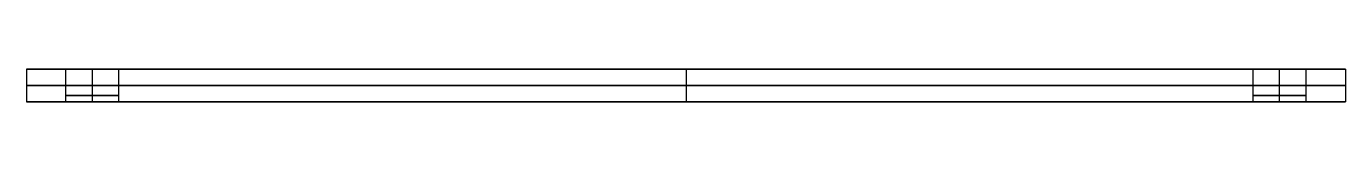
# Model space of a CAD drawing. Header units: millimetres. Extents: x -84 to 116, y -837 to -832.
import ezdxf

# ---------------------------------------------------------------- set-up
doc = ezdxf.new("R2010")
doc.units = ezdxf.units.MM
doc.layers.add('Bati', color=178, linetype='Continuous', true_color=0x000000)

msp = doc.modelspace()

# ---------------------------------------------------------------- linework, layer by layer
at = {"layer": 'Bati'}
for p, q in [((-84, -832.08), (116, -832.08)), ((16, -832.08, -100), (16, -832.08, 100)), ((-84, -837.08), (116, -837.08)), ((16, -837.08, -100), (16, -837.08, 100))]:
    msp.add_line(p, q, dxfattribs=at)
for points in [[(-84, -832.08, -100), (16, -832.08, -100), (116, -832.08, -100)], [(-84, -832.08, -100), (-84, -834.58, -100), (-84, -837.08, -100)], [(116, -832.08, 100), (16, -832.08, 100), (-84, -832.08, 100)], [(-84, -832.08, 100), (-84, -834.58, 100), (-84, -837.08, 100)], [(-84, -832.08, 100), (-84, -832.08), (-84, -832.08, -100)], [(-84, -832.08), (-84, -834.58), (-84, -837.08)], [(-78, -837.08, -90), (-78, -834.58, -90), (-78, -832.08, -90)], [(-78, -837.08, 90), (-78, -834.58, 90), (-78, -832.08, 90)], [(-74, -837.08, -94), (-74, -834.58, -94), (-74, -832.08, -94)], [(-74, -837.08, -86), (-74, -834.58, -86), (-74, -832.08, -86)], [(-74, -837.08, 86), (-74, -834.58, 86), (-74, -832.08, 86)], [(-74, -837.08, 94), (-74, -834.58, 94), (-74, -832.08, 94)], [(-70, -837.08, -90), (-70, -834.58, -90), (-70, -832.08, -90)], [(-70, -837.08, 90), (-70, -834.58, 90), (-70, -832.08, 90)], [(16, -832.08, -100), (16, -834.58, -100), (16, -837.08, -100)], [(16, -832.08, 100), (16, -834.58, 100), (16, -837.08, 100)], [(102, -837.08, 90), (102, -834.58, 90), (102, -832.08, 90)], [(102, -837.08, -90), (102, -834.58, -90), (102, -832.08, -90)], [(106, -837.08, 86), (106, -834.58, 86), (106, -832.08, 86)], [(106, -837.08, 94), (106, -834.58, 94), (106, -832.08, 94)], [(106, -837.08, -94), (106, -834.58, -94), (106, -832.08, -94)], [(106, -837.08, -86), (106, -834.58, -86), (106, -832.08, -86)], [(110, -837.08, 90), (110, -834.58, 90), (110, -832.08, 90)], [(110, -837.08, -90), (110, -834.58, -90), (110, -832.08, -90)], [(116, -832.08, -100), (116, -834.58, -100), (116, -837.08, -100)], [(116, -832.08, -100), (116, -832.08), (116, -832.08, 100)], [(116, -832.08, 100), (116, -834.58, 100), (116, -837.08, 100)], [(116, -832.08), (116, -834.58), (116, -837.08)], [(-84, -834.58, -100), (16, -834.58, -100), (116, -834.58, -100)], [(116, -834.58, 100), (16, -834.58, 100), (-84, -834.58, 100)], [(-84, -834.58, 100), (-84, -834.58), (-84, -834.58, -100)], [(116, -834.58, -100), (116, -834.58), (116, -834.58, 100)], [(-84, -837.08, -100), (16, -837.08, -100), (116, -837.08, -100)], [(116, -837.08, 100), (16, -837.08, 100), (-84, -837.08, 100)], [(-84, -837.08, 100), (-84, -837.08), (-84, -837.08, -100)], [(116, -837.08, -100), (116, -837.08), (116, -837.08, 100)]]:
    msp.add_open_spline(points, degree=2, dxfattribs=at)
at = {"layer": 'Bati', "extrusion": (0, 1, -1.42109e-14)}
for points in [[(-70, -832.08, -90), (-70, -832.08, -94), (-74, -832.08, -94), (-78, -832.08, -94), (-78, -832.08, -90), (-78, -832.08, -86), (-74, -832.08, -86), (-70, -832.08, -86), (-70, -832.08, -90)], [(110, -832.08, -90), (110, -832.08, -94), (106, -832.08, -94), (102, -832.08, -94), (102, -832.08, -90), (102, -832.08, -86), (106, -832.08, -86), (110, -832.08, -86), (110, -832.08, -90)]]:
    msp.add_rational_spline(points, [1, 0.707106781187, 1, 0.707106781187, 1, 0.707106781187, 1, 0.707106781187, 1], degree=2, knots=[0, 0, 0, 6.283185, 6.283185, 12.566371, 12.566371, 18.849556, 18.849556, 25.132741, 25.132741, 25.132741], dxfattribs=at)
at = {"layer": 'Bati', "extrusion": (0, -1, -1.42109e-14)}
for points in [[(-70, -832.08, 90), (-70, -832.08, 86), (-74, -832.08, 86), (-78, -832.08, 86), (-78, -832.08, 90), (-78, -832.08, 94), (-74, -832.08, 94), (-70, -832.08, 94), (-70, -832.08, 90)], [(110, -832.08, 90), (110, -832.08, 86), (106, -832.08, 86), (102, -832.08, 86), (102, -832.08, 90), (102, -832.08, 94), (106, -832.08, 94), (110, -832.08, 94), (110, -832.08, 90)]]:
    msp.add_rational_spline(points, [1, 0.707106781187, 1, 0.707106781187, 1, 0.707106781187, 1, 0.707106781187, 1], degree=2, knots=[0, 0, 0, 6.283185, 6.283185, 12.566371, 12.566371, 18.849556, 18.849556, 25.132741, 25.132741, 25.132741], dxfattribs=at)
at = {"layer": 'Bati', "extrusion": (0, 1, 1.42109e-14)}
for points in [[(-70, -836.08, -90), (-70, -836.08, -94), (-74, -836.08, -94), (-78, -836.08, -94), (-78, -836.08, -90), (-78, -836.08, -86), (-74, -836.08, -86), (-70, -836.08, -86), (-70, -836.08, -90)], [(110, -836.08, -90), (110, -836.08, -94), (106, -836.08, -94), (102, -836.08, -94), (102, -836.08, -90), (102, -836.08, -86), (106, -836.08, -86), (110, -836.08, -86), (110, -836.08, -90)]]:
    msp.add_rational_spline(points, [1, 0.707106781187, 1, 0.707106781187, 1, 0.707106781187, 1, 0.707106781187, 1], degree=2, knots=[0, 0, 0, 6.283185, 6.283185, 12.566371, 12.566371, 18.849556, 18.849556, 25.132741, 25.132741, 25.132741], dxfattribs=at)
at = {"layer": 'Bati', "extrusion": (0, -1, 1.42109e-14)}
for points in [[(-70, -836.08, 90), (-70, -836.08, 86), (-74, -836.08, 86), (-78, -836.08, 86), (-78, -836.08, 90), (-78, -836.08, 94), (-74, -836.08, 94), (-70, -836.08, 94), (-70, -836.08, 90)], [(110, -836.08, 90), (110, -836.08, 86), (106, -836.08, 86), (102, -836.08, 86), (102, -836.08, 90), (102, -836.08, 94), (106, -836.08, 94), (110, -836.08, 94), (110, -836.08, 90)]]:
    msp.add_rational_spline(points, [1, 0.707106781187, 1, 0.707106781187, 1, 0.707106781187, 1, 0.707106781187, 1], degree=2, knots=[0, 0, 0, 6.283185, 6.283185, 12.566371, 12.566371, 18.849556, 18.849556, 25.132741, 25.132741, 25.132741], dxfattribs=at)
at = {"layer": 'Bati', "extrusion": (0, 1, 0)}
for points in [[(-70, -837.08, -90), (-70, -837.08, -94), (-74, -837.08, -94), (-78, -837.08, -94), (-78, -837.08, -90), (-78, -837.08, -86), (-74, -837.08, -86), (-70, -837.08, -86), (-70, -837.08, -90)], [(110, -837.08, -90), (110, -837.08, -94), (106, -837.08, -94), (102, -837.08, -94), (102, -837.08, -90), (102, -837.08, -86), (106, -837.08, -86), (110, -837.08, -86), (110, -837.08, -90)]]:
    msp.add_rational_spline(points, [1, 0.707106781187, 1, 0.707106781187, 1, 0.707106781187, 1, 0.707106781187, 1], degree=2, knots=[0, 0, 0, 6.283185, 6.283185, 12.566371, 12.566371, 18.849556, 18.849556, 25.132741, 25.132741, 25.132741], dxfattribs=at)
at = {"layer": 'Bati', "extrusion": (0, -1, 0)}
for points in [[(-70, -837.08, 90), (-70, -837.08, 86), (-74, -837.08, 86), (-78, -837.08, 86), (-78, -837.08, 90), (-78, -837.08, 94), (-74, -837.08, 94), (-70, -837.08, 94), (-70, -837.08, 90)], [(110, -837.08, 90), (110, -837.08, 86), (106, -837.08, 86), (102, -837.08, 86), (102, -837.08, 90), (102, -837.08, 94), (106, -837.08, 94), (110, -837.08, 94), (110, -837.08, 90)]]:
    msp.add_rational_spline(points, [1, 0.707106781187, 1, 0.707106781187, 1, 0.707106781187, 1, 0.707106781187, 1], degree=2, knots=[0, 0, 0, 6.283185, 6.283185, 12.566371, 12.566371, 18.849556, 18.849556, 25.132741, 25.132741, 25.132741], dxfattribs=at)

doc.saveas('drawing.dxf')
